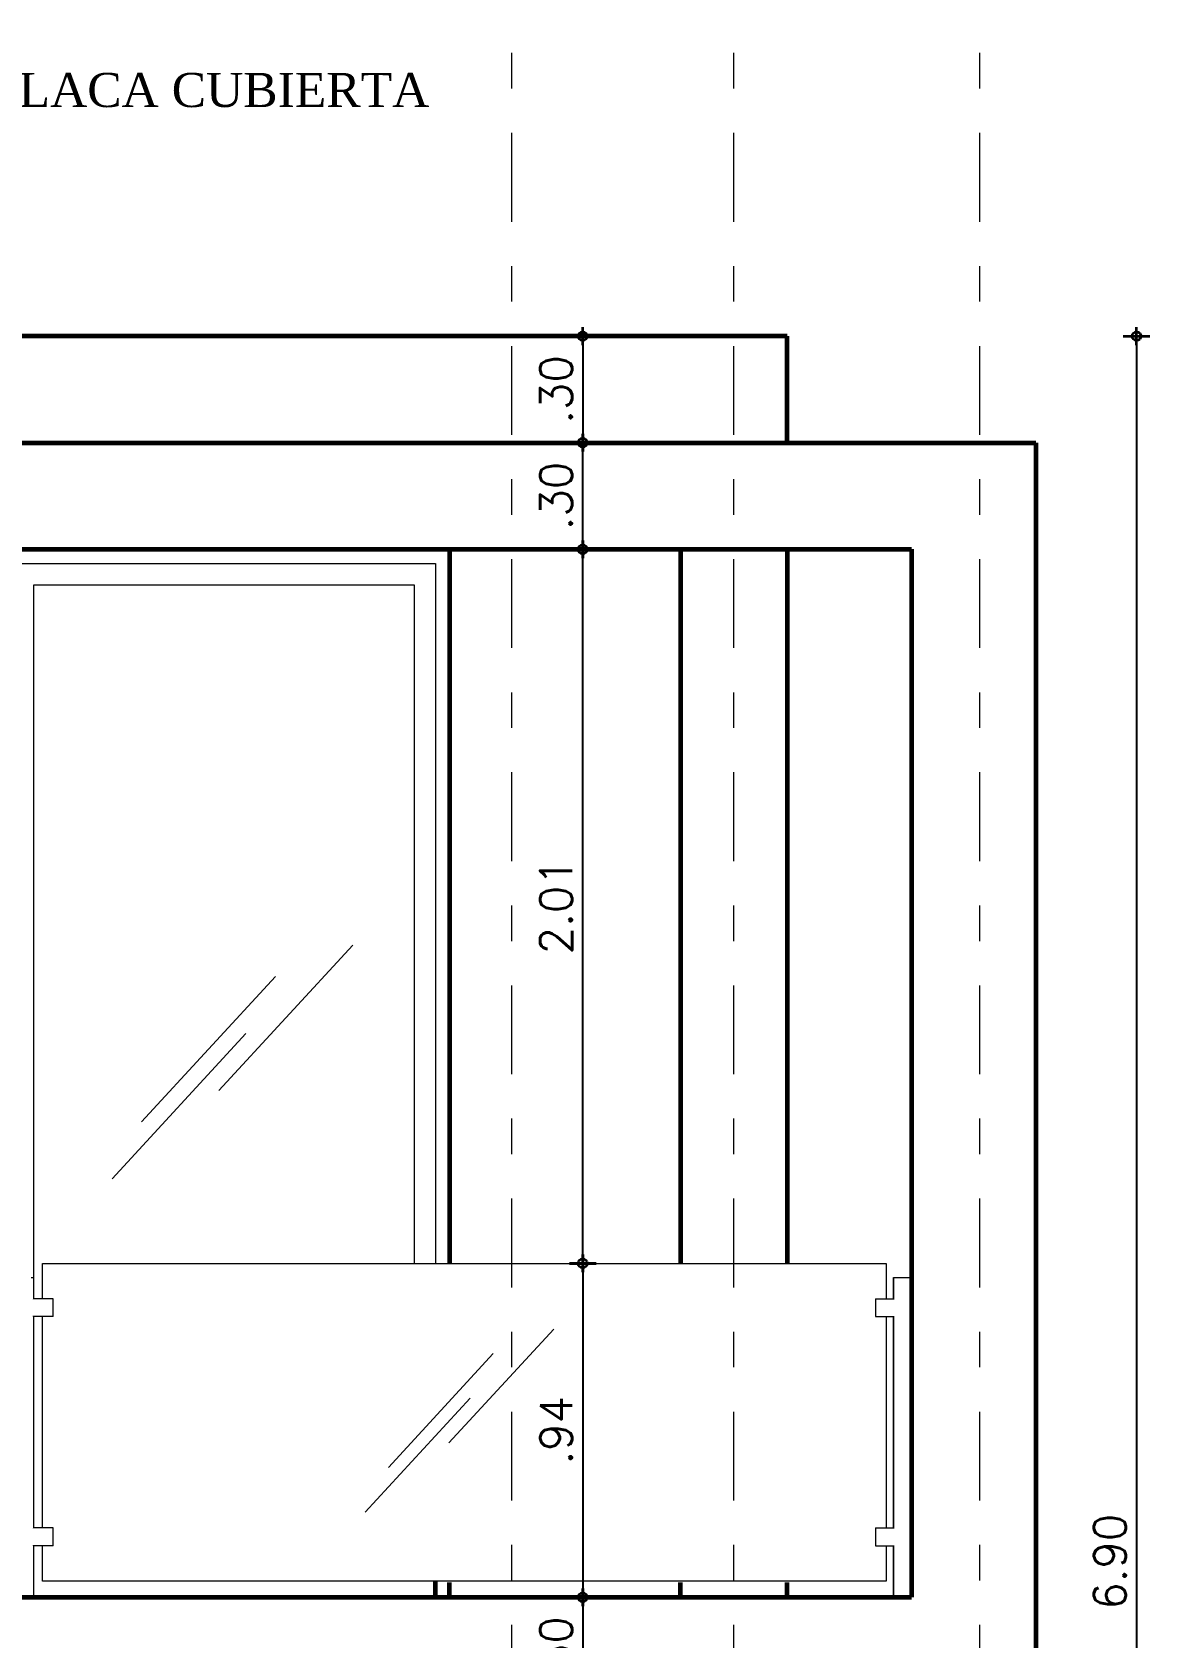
# Model space of a CAD drawing. Header units: metres. Extents: x -50 to 76, y -61 to 14.
# Drawn here: x -28.002 to -24.856, y -35.661 to -31.14 of the extents above; entities that cross this region are included whole.
import ezdxf

# ---------------------------------------------------------------- set-up
doc = ezdxf.new("R2010")
doc.units = ezdxf.units.M
doc.header["$MEASUREMENT"] = 0
doc.set_wipeout_variables(frame=1)
for name, pattern in [('CENTERX2', [4, 2.5, -0.5, 0.5, -0.5]), ('DASHDOT2', [0.5, 0.25, -0.125, 0, -0.125]), ('Wipeout_Contour', [1, 0, -1])]:
    doc.linetypes.add(name, pattern=pattern)
for name, color, linetype, lineweight in [('1 CALCAS', 255, 'Continuous', 60), ('1 PUERTAS', 251, 'Continuous', 18), ('COTA10', 153, 'Continuous', 13), ('COTAS', 251, 'Continuous', 35), ('EJES', 251, 'CENTERX2', 0), ('Interior - Escaleras & Barandillas_Pluma_Nº__11', 171, 'Continuous', 18)]:
    doc.layers.add(name, color=color, linetype=linetype, lineweight=lineweight)
doc.layers.add('Interior - Escaleras & Barandillas', color=7, linetype='Continuous')
doc.layers.add('TEXT', color=4, linetype='Continuous')
doc.layers.add('Interior - Escaleras & Barandillas_Pluma_Nº__91', color=171, linetype='Continuous', lineweight=13, true_color=0xaaaaff)
doc.styles.add('ARIAL', font='CENTURY.TTF')
doc.styles.add('cotas', font='romans.shx')
doc.dimstyles.new('COT-50', dxfattribs={"dimscale": 0.5, "dimtxt": 0.18, "dimasz": 0.05, "dimexe": 0.08, "dimexo": 0.1, "dimgap": 0.06, "dimtad": 1, "dimzin": 4, "dimdsep": 46, "dimtxsty": 'cotas', "dimblk1": 'COTA', "dimblk2": 'COTA', "dimsah": 1, "dimcen": 0.09, "dimse1": 1, "dimse2": 1, "dimclrd": 256, "dimclre": 253, "dimclrt": 14, "dimadec": 0, "dimazin": 0, "dimtfac": 1, "dimtix": 1, "dimtmove": 0, "dimatfit": 3, "dimldrblk": 'COTA', "dimfxl": 1, "dimtfill": 1, "dimtfillclr": 256, "dimtolj": 1, "dimtzin": 12, "dimarcsym": 0})

# ---------------------------------------------------------------- blocks, each defined once
blk = doc.blocks.new('COTA')
for p, q in [((-1, 0), (1, 0)), ((0, 1.5), (0, -1.5))]:
    blk.add_line(p, q)
blk.add_circle((0, 0), 0.5)
blk = doc.blocks.new('*D709')
at = {"layer": 'COTAS', "lineweight": -2, "transparency": 16777216}
blk.add_line((-26.4523, -35.5713), (-26.4523, -35.8213), dxfattribs=at)
at = {"layer": 'Defpoints', "color": 0, "transparency": 16777216}
for p in [(-25.5268, -35.5463), (-26.4523, -35.8463), (-25.1768, -35.8463)]:
    blk.add_point(p, dxfattribs=at)
at = {"layer": 'COTAS', "lineweight": -2, "transparency": 16777216, "xscale": 0.025, "yscale": 0.025, "zscale": 0.025}
for p, rotation in [((-26.4523, -35.5463), 90), ((-26.4523, -35.8463), 270)]:
    blk.add_blockref('COTA', p, dxfattribs=dict(at, rotation=rotation))
at = {"layer": 'COTAS', "color": 14, "transparency": 16777216, "insert": (-26.5273, -35.6963), "char_height": 0.09, "attachment_point": 5, "rotation": 90, "style": 'cotas', "bg_fill": 3, "box_fill_scale": 1.25, "bg_fill_color": 256, "bg_fill_true_color": 13158600, "bg_fill_transparency": 0}
blk.add_mtext('\\A1;.30', dxfattribs=at)
blk = doc.blocks.new('*D710')
at = {"layer": 'COTAS', "lineweight": -2, "transparency": 16777216}
blk.add_line((-26.4523, -34.6313), (-26.4523, -35.5213), dxfattribs=at)
at = {"layer": 'Defpoints', "color": 0, "transparency": 16777216}
for p in [(-25.5978, -34.6063), (-26.4523, -35.5463), (-25.5268, -35.5463)]:
    blk.add_point(p, dxfattribs=at)
at = {"layer": 'COTAS', "lineweight": -2, "transparency": 16777216, "xscale": 0.025, "yscale": 0.025, "zscale": 0.025}
for p, rotation in [((-26.4523, -34.6063), 90), ((-26.4523, -35.5463), 270)]:
    blk.add_blockref('COTA', p, dxfattribs=dict(at, rotation=rotation))
at = {"layer": 'COTAS', "color": 14, "transparency": 16777216, "insert": (-26.5273, -35.0763), "char_height": 0.09, "attachment_point": 5, "rotation": 90, "style": 'cotas', "bg_fill": 3, "box_fill_scale": 1.25, "bg_fill_color": 256, "bg_fill_true_color": 13158600, "bg_fill_transparency": 0}
blk.add_mtext('\\A1;.94', dxfattribs=at)
blk = doc.blocks.new('*D711')
at = {"layer": 'COTAS', "lineweight": -2, "transparency": 16777216}
blk.add_line((-26.4523, -34.5813), (-26.4523, -32.6213), dxfattribs=at)
at = {"layer": 'Defpoints', "color": 0, "transparency": 16777216}
for p in [(-26.4523, -32.5963), (-25.5268, -32.5963), (-25.5978, -34.6063)]:
    blk.add_point(p, dxfattribs=at)
at = {"layer": 'COTAS', "lineweight": -2, "transparency": 16777216, "xscale": 0.025, "yscale": 0.025, "zscale": 0.025}
for p, rotation in [((-26.4523, -32.5963), 90), ((-26.4523, -34.6063), 270)]:
    blk.add_blockref('COTA', p, dxfattribs=dict(at, rotation=rotation))
at = {"layer": 'COTAS', "color": 14, "transparency": 16777216, "insert": (-26.5273, -33.6013), "char_height": 0.09, "attachment_point": 5, "rotation": 90, "style": 'cotas', "bg_fill": 3, "box_fill_scale": 1.25, "bg_fill_color": 256, "bg_fill_true_color": 13158600, "bg_fill_transparency": 0}
blk.add_mtext('\\A1;2.01', dxfattribs=at)
blk = doc.blocks.new('*D712')
at = {"layer": 'COTAS', "lineweight": -2, "transparency": 16777216}
blk.add_line((-26.4523, -32.5713), (-26.4523, -32.3213), dxfattribs=at)
at = {"layer": 'Defpoints', "color": 0, "transparency": 16777216}
for p in [(-26.4523, -32.2963), (-25.8768, -32.2963), (-25.8768, -32.5963)]:
    blk.add_point(p, dxfattribs=at)
at = {"layer": 'COTAS', "lineweight": -2, "transparency": 16777216, "xscale": 0.025, "yscale": 0.025, "zscale": 0.025}
for p, rotation in [((-26.4523, -32.2963), 90), ((-26.4523, -32.5963), 270)]:
    blk.add_blockref('COTA', p, dxfattribs=dict(at, rotation=rotation))
at = {"layer": 'COTAS', "color": 14, "transparency": 16777216, "insert": (-26.5273, -32.4463), "char_height": 0.09, "attachment_point": 5, "rotation": 90, "style": 'cotas', "bg_fill": 3, "box_fill_scale": 1.25, "bg_fill_color": 256, "bg_fill_true_color": 13158600, "bg_fill_transparency": 0}
blk.add_mtext('\\A1;.30', dxfattribs=at)
blk = doc.blocks.new('*D713')
at = {"layer": 'COTAS', "lineweight": -2, "transparency": 16777216}
blk.add_line((-26.4523, -32.0213), (-26.4523, -32.2713), dxfattribs=at)
at = {"layer": 'Defpoints', "color": 0, "transparency": 16777216}
for p in [(-25.8768, -31.9963), (-26.4523, -32.2963), (-25.8768, -32.2963)]:
    blk.add_point(p, dxfattribs=at)
at = {"layer": 'COTAS', "lineweight": -2, "transparency": 16777216, "xscale": 0.025, "yscale": 0.025, "zscale": 0.025}
for p, rotation in [((-26.4523, -31.9963), 90), ((-26.4523, -32.2963), 270)]:
    blk.add_blockref('COTA', p, dxfattribs=dict(at, rotation=rotation))
at = {"layer": 'COTAS', "color": 14, "transparency": 16777216, "insert": (-26.5273, -32.1463), "char_height": 0.09, "attachment_point": 5, "rotation": 90, "style": 'cotas', "bg_fill": 3, "box_fill_scale": 1.25, "bg_fill_color": 256, "bg_fill_true_color": 13158600, "bg_fill_transparency": 0}
blk.add_mtext('\\A1;.30', dxfattribs=at)
blk = doc.blocks.new('*D714')
at = {"layer": 'COTAS', "lineweight": -2, "transparency": 16777216}
blk.add_line((-24.8934, -32.0213), (-24.8934, -38.8713), dxfattribs=at)
at = {"layer": 'Defpoints', "color": 0, "transparency": 16777216}
for p in [(-25.8768, -31.9963), (-25.1768, -38.8963), (-24.8934, -38.8963)]:
    blk.add_point(p, dxfattribs=at)
at = {"layer": 'COTAS', "lineweight": -2, "transparency": 16777216, "xscale": 0.025, "yscale": 0.025, "zscale": 0.025}
for p, rotation in [((-24.8934, -31.9963), 90), ((-24.8934, -38.8963), 270)]:
    blk.add_blockref('COTA', p, dxfattribs=dict(at, rotation=rotation))
at = {"layer": 'COTAS', "color": 14, "transparency": 16777216, "insert": (-24.9684, -35.4463), "char_height": 0.09, "attachment_point": 5, "rotation": 90, "style": 'cotas', "bg_fill": 3, "box_fill_scale": 1.25, "bg_fill_color": 256, "bg_fill_true_color": 13158600, "bg_fill_transparency": 0}
blk.add_mtext('\\A1;6.90', dxfattribs=at)

msp = doc.modelspace()

# ---------------------------------------------------------------- linework, layer by layer
at = {"layer": '1 CALCAS'}
for p, q in [((-25.8768, -31.9963), (-30.3768, -31.9963)), ((-25.8768, -32.2963), (-25.8768, -31.9963)), ((-35.6268, -32.2963), (-25.1768, -32.2963)), ((-25.1768, -32.2963), (-25.1768, -35.8463)), ((-35.6268, -32.5963), (-25.5268, -32.5963))]:
    msp.add_line(p, q, dxfattribs=at)
at = {"layer": 'COTA10'}
for p, q in [((-27.476, -34.1197), (-27.0993, -33.7103)), ((-27.6938, -34.2083), (-27.3171, -33.7988)), ((-27.7769, -34.3687), (-27.4002, -33.9593))]:
    msp.add_line(p, q, dxfattribs=at)
at = {"layer": 'EJES', "linetype": 'DASHDOT2'}
msp.add_line((-25.3343, -40.074), (-25.3343, -29.6766), dxfattribs=at)

# ---------------------------------------------------------------- texts
at = {"layer": 'TEXT', "insert": (-27.5023, -31.2552), "char_height": 0.096, "width": 1.436341, "attachment_point": 2, "style": 'ARIAL'}
msp.add_mtext('PLACA CUBIERTA', dxfattribs=at)

# ---------------------------------------------------------------- wipeouts: each hides what was drawn before it
at = {"color": 254, "linetype": 'Wipeout_Contour', "lineweight": 0, "ltscale": 231.657226}
msp.add_wipeout([(-27.9422, -35.4013), (-27.9722, -35.4013), (-27.9722, -35.5013), (-25.5978, -35.5013), (-25.5978, -35.4013), (-25.6278, -35.4013), (-25.6278, -35.3513), (-25.5978, -35.3513), (-25.5978, -34.7563), (-25.6278, -34.7563), (-25.6278, -34.7063), (-25.5978, -34.7063), (-25.5978, -34.6063), (-27.9722, -34.6063), (-27.9722, -34.7063), (-27.9422, -34.7063), (-27.9422, -34.7563), (-27.9722, -34.7563), (-27.9722, -35.3513), (-27.9422, -35.3513)], dxfattribs=at).dxf.layer = 'Interior - Escaleras & Barandillas'

# ---------------------------------------------------------------- next in the draw order: linework, layer by layer
at = {"layer": '1 CALCAS'}
for p, q in [((-26.8268, -32.5963), (-26.8268, -34.6063)), ((-26.1768, -32.5963), (-26.1768, -34.6063)), ((-25.8768, -32.5963), (-25.8768, -34.6063)), ((-26.8668, -35.5463), (-26.8668, -35.5013)), ((-26.8268, -35.5493), (-26.8268, -35.5043)), ((-26.1768, -35.5493), (-26.1768, -35.5043)), ((-25.8768, -35.5493), (-25.8768, -35.5043))]:
    msp.add_line(p, q, dxfattribs=at)
at = {"layer": '1 PUERTAS'}
msp.add_lwpolyline([(-30.3368, -34.6063), (-30.3368, -32.6363), (-26.8668, -32.6363), (-26.8668, -34.6063)], dxfattribs=at)
at = {"layer": 'COTA10'}
for p, q in [((-26.9993, -35.1813), (-26.7042, -34.8605)), ((-27.0644, -35.307), (-26.7693, -34.9862))]:
    msp.add_line(p, q, dxfattribs=at)
at = {"layer": 'EJES', "linetype": 'DASHDOT2'}
for p, q in [((-26.6518, -40.074), (-26.6518, -29.6766)), ((-26.6518, -40.074), (-26.6518, -29.6766)), ((-26.0268, -40.074), (-26.0268, -29.6766))]:
    msp.add_line(p, q, dxfattribs=at)
at = {"layer": 'Interior - Escaleras & Barandillas_Pluma_Nº__11', "color": 171, "linetype": 'Continuous', "lineweight": 18}
for p, q in [((-27.9722, -34.6063), (-25.5978, -34.6063)), ((-25.5978, -35.5013), (-27.9722, -35.5013))]:
    msp.add_line(p, q, dxfattribs=at)

# ---------------------------------------------------------------- next in the draw order: wipeouts: each hides what was drawn before it
at = {"color": 254, "linetype": 'Wipeout_Contour', "lineweight": 0, "ltscale": 42.317743}
msp.add_wipeout([(-27.9422, -34.7063), (-28.0006, -34.7063), (-28.0006, -34.7563), (-27.9422, -34.7563)], dxfattribs=at).dxf.layer = 'Interior - Escaleras & Barandillas'
at = {"color": 254, "linetype": 'Wipeout_Contour', "lineweight": 0, "ltscale": 51.191003}
msp.add_wipeout([(-25.6278, -34.7063), (-25.6278, -34.7563), (-25.5752, -34.7563), (-25.5752, -34.7063)], dxfattribs=at).dxf.layer = 'Interior - Escaleras & Barandillas'
at = {"color": 254, "linetype": 'Wipeout_Contour', "lineweight": 0, "ltscale": 41.395466}
msp.add_wipeout([(-27.9422, -35.3513), (-28.0006, -35.3513), (-28.0006, -35.4013), (-27.9422, -35.4013)], dxfattribs=at).dxf.layer = 'Interior - Escaleras & Barandillas'
at = {"color": 254, "linetype": 'Wipeout_Contour', "lineweight": 0, "ltscale": 50.431213}
msp.add_wipeout([(-25.6278, -35.3513), (-25.6278, -35.4013), (-25.5752, -35.4013), (-25.5752, -35.3513)], dxfattribs=at).dxf.layer = 'Interior - Escaleras & Barandillas'

# ---------------------------------------------------------------- next in the draw order: linework, layer by layer
at = {"layer": 'Interior - Escaleras & Barandillas_Pluma_Nº__11', "color": 171, "linetype": 'Continuous', "lineweight": 18}
for p, q in [((-27.9722, -34.7063), (-27.9722, -34.6063)), ((-25.5978, -34.6063), (-25.5978, -34.7063)), ((-27.9722, -35.3513), (-27.9722, -34.7563)), ((-25.5978, -34.7563), (-25.5978, -35.3513)), ((-27.9722, -35.5013), (-27.9722, -35.4013)), ((-25.5978, -35.4013), (-25.5978, -35.5013))]:
    msp.add_line(p, q, dxfattribs=at)
at = {"layer": 'Interior - Escaleras & Barandillas_Pluma_Nº__91', "color": 161, "linetype": 'Continuous', "lineweight": 13, "true_color": 0xaaaaff}
for p, q in [((-27.9422, -34.7063), (-28.0006, -34.7063)), ((-27.9422, -34.7563), (-27.9422, -34.7063)), ((-25.6278, -34.7063), (-25.5752, -34.7063)), ((-25.6278, -34.7063), (-25.6278, -34.7563)), ((-27.9422, -34.7563), (-28.0006, -34.7563)), ((-25.6278, -34.7563), (-25.5752, -34.7563)), ((-27.9422, -35.3513), (-28.0006, -35.3513)), ((-27.9422, -35.4013), (-27.9422, -35.3513)), ((-25.6278, -35.3513), (-25.5752, -35.3513)), ((-25.6278, -35.3513), (-25.6278, -35.4013)), ((-27.9422, -35.4013), (-28.0006, -35.4013)), ((-25.6278, -35.4013), (-25.5752, -35.4013))]:
    msp.add_line(p, q, dxfattribs=at)

# ---------------------------------------------------------------- next in the draw order: wipeouts: each hides what was drawn before it
at = {"color": 254, "linetype": 'Wipeout_Contour', "lineweight": 0, "ltscale": 122.953003}
msp.add_wipeout([(-28.0019, -35.5463), (-27.9999, -35.5463), (-27.9999, -35.4013), (-28.0006, -35.4013), (-28.0006, -35.3513), (-27.9999, -35.3513), (-27.9999, -34.7563), (-28.0006, -34.7563), (-28.0006, -34.7063), (-27.9999, -34.7063), (-27.9999, -34.6463), (-28.0019, -34.6463)], dxfattribs=at).dxf.layer = 'Interior - Escaleras & Barandillas'
at = {"color": 254, "linetype": 'Wipeout_Contour', "lineweight": 0, "ltscale": 51.352645}
msp.add_wipeout([(-25.5778, -34.7063), (-25.5775, -34.7063), (-25.5775, -34.6463), (-25.5778, -34.6463)], dxfattribs=at).dxf.layer = 'Interior - Escaleras & Barandillas'
at = {"color": 254, "linetype": 'Wipeout_Contour', "lineweight": 0, "ltscale": 50.889078}
msp.add_wipeout([(-25.5778, -34.7563), (-25.5778, -35.3513), (-25.5775, -35.3513), (-25.5775, -34.7563)], dxfattribs=at).dxf.layer = 'Interior - Escaleras & Barandillas'
at = {"color": 254, "linetype": 'Wipeout_Contour', "lineweight": 0, "ltscale": 50.418706}
msp.add_wipeout([(-25.5778, -35.5463), (-25.5775, -35.5463), (-25.5775, -35.4013), (-25.5778, -35.4013)], dxfattribs=at).dxf.layer = 'Interior - Escaleras & Barandillas'

# ---------------------------------------------------------------- next in the draw order: wipeouts: each hides what was drawn before it
at = {"color": 254, "linetype": 'Wipeout_Contour', "lineweight": 0, "ltscale": 42.302199}
msp.add_wipeout([(-27.9999, -34.7063), (-27.9984, -34.7063), (-27.9984, -34.6463), (-27.9999, -34.6463)], dxfattribs=at).dxf.layer = 'Interior - Escaleras & Barandillas'
at = {"color": 254, "linetype": 'Wipeout_Contour', "lineweight": 0, "ltscale": 51.355481}
msp.add_wipeout([(-25.5775, -34.7063), (-25.5763, -34.7063), (-25.5763, -34.6463), (-25.5775, -34.6463)], dxfattribs=at).dxf.layer = 'Interior - Escaleras & Barandillas'
at = {"color": 254, "linetype": 'Wipeout_Contour', "lineweight": 0, "ltscale": 41.734828}
msp.add_wipeout([(-27.9999, -34.7563), (-27.9999, -35.3513), (-27.9984, -35.3513), (-27.9984, -34.7563)], dxfattribs=at).dxf.layer = 'Interior - Escaleras & Barandillas'
at = {"color": 254, "linetype": 'Wipeout_Contour', "lineweight": 0, "ltscale": 50.891942}
msp.add_wipeout([(-25.5775, -34.7563), (-25.5775, -35.3513), (-25.5763, -35.3513), (-25.5763, -34.7563)], dxfattribs=at).dxf.layer = 'Interior - Escaleras & Barandillas'
at = {"color": 254, "linetype": 'Wipeout_Contour', "lineweight": 0, "ltscale": 41.163019}
msp.add_wipeout([(-27.9999, -35.4013), (-27.9999, -35.5463), (-27.9984, -35.5463), (-27.9984, -35.4013)], dxfattribs=at).dxf.layer = 'Interior - Escaleras & Barandillas'
at = {"color": 254, "linetype": 'Wipeout_Contour', "lineweight": 0, "ltscale": 50.421597}
msp.add_wipeout([(-25.5775, -35.5463), (-25.5763, -35.5463), (-25.5763, -35.4013), (-25.5775, -35.4013)], dxfattribs=at).dxf.layer = 'Interior - Escaleras & Barandillas'

# ---------------------------------------------------------------- next in the draw order: wipeouts: each hides what was drawn before it
at = {"color": 254, "linetype": 'Wipeout_Contour', "lineweight": 0, "ltscale": 42.306589}
msp.add_wipeout([(-27.9984, -34.7063), (-27.9975, -34.7063), (-27.9975, -34.6463), (-27.9984, -34.6463)], dxfattribs=at).dxf.layer = 'Interior - Escaleras & Barandillas'
at = {"color": 254, "linetype": 'Wipeout_Contour', "lineweight": 0, "ltscale": 154.288091}
msp.add_wipeout([(-25.5763, -35.5463), (-25.5745, -35.5463), (-25.5745, -34.6463), (-25.5763, -34.6463), (-25.5763, -34.7063), (-25.5752, -34.7063), (-25.5752, -34.7563), (-25.5763, -34.7563), (-25.5763, -35.3513), (-25.5752, -35.3513), (-25.5752, -35.4013), (-25.5763, -35.4013)], dxfattribs=at).dxf.layer = 'Interior - Escaleras & Barandillas'
at = {"color": 254, "linetype": 'Wipeout_Contour', "lineweight": 0, "ltscale": 41.739278}
msp.add_wipeout([(-27.9984, -34.7563), (-27.9984, -35.3513), (-27.9975, -35.3513), (-27.9975, -34.7563)], dxfattribs=at).dxf.layer = 'Interior - Escaleras & Barandillas'
at = {"color": 254, "linetype": 'Wipeout_Contour', "lineweight": 0, "ltscale": 41.167528}
msp.add_wipeout([(-27.9984, -35.5463), (-27.9975, -35.5463), (-27.9975, -35.4013), (-27.9984, -35.4013)], dxfattribs=at).dxf.layer = 'Interior - Escaleras & Barandillas'

# ---------------------------------------------------------------- next in the draw order: wipeouts: each hides what was drawn before it
at = {"color": 254, "linetype": 'Wipeout_Contour', "lineweight": 0, "ltscale": 42.308829}
msp.add_wipeout([(-27.9975, -34.7063), (-27.9972, -34.7063), (-27.9972, -34.6463), (-27.9975, -34.6463)], dxfattribs=at).dxf.layer = 'Interior - Escaleras & Barandillas'
at = {"color": 254, "linetype": 'Wipeout_Contour', "lineweight": 0, "ltscale": 50.86607}
msp.add_wipeout([(-25.5745, -35.5463), (-25.572, -35.5463), (-25.572, -34.6463), (-25.5745, -34.6463)], dxfattribs=at).dxf.layer = 'Interior - Escaleras & Barandillas'
at = {"color": 254, "linetype": 'Wipeout_Contour', "lineweight": 0, "ltscale": 41.741548}
msp.add_wipeout([(-27.9975, -35.3513), (-27.9972, -35.3513), (-27.9972, -34.7563), (-27.9975, -34.7563)], dxfattribs=at).dxf.layer = 'Interior - Escaleras & Barandillas'
at = {"color": 254, "linetype": 'Wipeout_Contour', "lineweight": 0, "ltscale": 41.169827}
msp.add_wipeout([(-27.9972, -35.4013), (-27.9975, -35.4013), (-27.9975, -35.5463), (-27.9972, -35.5463)], dxfattribs=at).dxf.layer = 'Interior - Escaleras & Barandillas'

# ---------------------------------------------------------------- next in the draw order: linework, layer by layer
at = {"layer": '1 PUERTAS'}
msp.add_lwpolyline([(-27.9972, -34.6463), (-27.9968, -32.6963), (-26.9268, -32.6963), (-26.9268, -34.6063)], dxfattribs=at)
at = {"layer": 'Interior - Escaleras & Barandillas_Pluma_Nº__11', "color": 171, "linetype": 'Continuous', "lineweight": 18}
for p, q in [((-28.0043, -34.6463), (-28.0019, -34.6463)), ((-28.0019, -34.6463), (-27.9999, -34.6463)), ((-27.9999, -34.6463), (-27.9984, -34.6463)), ((-27.9984, -34.6463), (-27.9975, -34.6463)), ((-27.9975, -34.6463), (-27.9972, -34.6463)), ((-27.9972, -34.7063), (-27.9972, -34.6463)), ((-27.9972, -35.3513), (-27.9972, -34.7563)), ((-27.9972, -35.5463), (-27.9972, -35.4013))]:
    msp.add_line(p, q, dxfattribs=at)

# ---------------------------------------------------------------- next in the draw order: wipeouts: each hides what was drawn before it
at = {"color": 254, "linetype": 'Wipeout_Contour', "lineweight": 0, "ltscale": 50.87673}
msp.add_wipeout([(-25.572, -34.6463), (-25.572, -35.5463), (-25.5689, -35.5463), (-25.5689, -34.6463)], dxfattribs=at).dxf.layer = 'Interior - Escaleras & Barandillas'

# ---------------------------------------------------------------- next in the draw order: wipeouts: each hides what was drawn before it
at = {"color": 254, "linetype": 'Wipeout_Contour', "lineweight": 0, "ltscale": 50.889439}
msp.add_wipeout([(-25.5689, -35.5463), (-25.5653, -35.5463), (-25.5653, -34.6463), (-25.5689, -34.6463)], dxfattribs=at).dxf.layer = 'Interior - Escaleras & Barandillas'

# ---------------------------------------------------------------- next in the draw order: wipeouts: each hides what was drawn before it
at = {"color": 254, "linetype": 'Wipeout_Contour', "lineweight": 0, "ltscale": 50.903811}
msp.add_wipeout([(-25.5653, -35.5463), (-25.5614, -35.5463), (-25.5614, -34.6463), (-25.5653, -34.6463)], dxfattribs=at).dxf.layer = 'Interior - Escaleras & Barandillas'

# ---------------------------------------------------------------- next in the draw order: wipeouts: each hides what was drawn before it
at = {"color": 254, "linetype": 'Wipeout_Contour', "lineweight": 0, "ltscale": 50.919409}
msp.add_wipeout([(-25.5614, -35.5463), (-25.5572, -35.5463), (-25.5572, -34.6463), (-25.5614, -34.6463)], dxfattribs=at).dxf.layer = 'Interior - Escaleras & Barandillas'

# ---------------------------------------------------------------- next in the draw order: wipeouts: each hides what was drawn before it
at = {"color": 254, "linetype": 'Wipeout_Contour', "lineweight": 0, "ltscale": 50.935759}
msp.add_wipeout([(-25.5572, -35.5463), (-25.5528, -35.5463), (-25.5528, -34.6463), (-25.5572, -34.6463)], dxfattribs=at).dxf.layer = 'Interior - Escaleras & Barandillas'

# ---------------------------------------------------------------- next in the draw order: linework, layer by layer
at = {"layer": 'Interior - Escaleras & Barandillas_Pluma_Nº__11', "color": 171, "linetype": 'Continuous', "lineweight": 18}
for p, q in [((-25.5778, -34.6463), (-25.5775, -34.6463)), ((-25.5778, -34.7063), (-25.5778, -34.6463)), ((-25.5775, -34.6463), (-25.5763, -34.6463)), ((-25.5778, -35.3513), (-25.5778, -34.7563)), ((-25.5778, -35.5463), (-25.5778, -35.4013))]:
    msp.add_line(p, q, dxfattribs=at)

# ---------------------------------------------------------------- next in the draw order: wipeouts: each hides what was drawn before it
at = {"color": 254, "linetype": 'Wipeout_Contour', "lineweight": 0, "ltscale": 50.952365}
msp.add_wipeout([(-25.5528, -35.5463), (-25.5485, -35.5463), (-25.5485, -34.6463), (-25.5528, -34.6463)], dxfattribs=at).dxf.layer = 'Interior - Escaleras & Barandillas'

# ---------------------------------------------------------------- next in the draw order: linework, layer by layer
at = {"layer": 'Interior - Escaleras & Barandillas_Pluma_Nº__11', "color": 171, "linetype": 'Continuous', "lineweight": 18}
for p, q in [((-25.5763, -34.6463), (-25.5745, -34.6463)), ((-25.5745, -34.6463), (-25.572, -34.6463))]:
    msp.add_line(p, q, dxfattribs=at)

# ---------------------------------------------------------------- next in the draw order: wipeouts: each hides what was drawn before it
at = {"color": 254, "linetype": 'Wipeout_Contour', "lineweight": 0, "ltscale": 50.968722}
msp.add_wipeout([(-25.5485, -35.5463), (-25.5443, -35.5463), (-25.5443, -34.6463), (-25.5485, -34.6463)], dxfattribs=at).dxf.layer = 'Interior - Escaleras & Barandillas'

# ---------------------------------------------------------------- next in the draw order: linework, layer by layer
at = {"layer": 'Interior - Escaleras & Barandillas_Pluma_Nº__11', "color": 171, "linetype": 'Continuous', "lineweight": 18}
for p, q in [((-25.572, -34.6463), (-25.5689, -34.6463)), ((-25.5703, -35.5463), (-25.5689, -35.5463))]:
    msp.add_line(p, q, dxfattribs=at)

# ---------------------------------------------------------------- next in the draw order: wipeouts: each hides what was drawn before it
at = {"color": 254, "linetype": 'Wipeout_Contour', "lineweight": 0, "ltscale": 50.984333}
msp.add_wipeout([(-25.5443, -35.5463), (-25.5403, -35.5463), (-25.5403, -34.6463), (-25.5443, -34.6463)], dxfattribs=at).dxf.layer = 'Interior - Escaleras & Barandillas'

# ---------------------------------------------------------------- next in the draw order: linework, layer by layer
at = {"layer": 'Interior - Escaleras & Barandillas_Pluma_Nº__11', "color": 171, "linetype": 'Continuous', "lineweight": 18}
for p, q in [((-25.5689, -34.6463), (-25.5653, -34.6463)), ((-25.5689, -35.5463), (-25.5653, -35.5463))]:
    msp.add_line(p, q, dxfattribs=at)

# ---------------------------------------------------------------- next in the draw order: wipeouts: each hides what was drawn before it
at = {"color": 254, "linetype": 'Wipeout_Contour', "lineweight": 0, "ltscale": 50.998724}
msp.add_wipeout([(-25.5403, -35.5463), (-25.5368, -35.5463), (-25.5368, -34.6463), (-25.5403, -34.6463)], dxfattribs=at).dxf.layer = 'Interior - Escaleras & Barandillas'

# ---------------------------------------------------------------- next in the draw order: linework, layer by layer
at = {"layer": 'Interior - Escaleras & Barandillas_Pluma_Nº__11', "color": 171, "linetype": 'Continuous', "lineweight": 18}
for p, q in [((-25.5653, -34.6463), (-25.5614, -34.6463)), ((-25.5653, -35.5463), (-25.5614, -35.5463))]:
    msp.add_line(p, q, dxfattribs=at)

# ---------------------------------------------------------------- next in the draw order: wipeouts: each hides what was drawn before it
at = {"color": 254, "linetype": 'Wipeout_Contour', "lineweight": 0, "ltscale": 51.011457}
msp.add_wipeout([(-25.5368, -34.6463), (-25.5368, -35.5463), (-25.5337, -35.5463), (-25.5337, -34.6463)], dxfattribs=at).dxf.layer = 'Interior - Escaleras & Barandillas'

# ---------------------------------------------------------------- next in the draw order: linework, layer by layer
at = {"layer": 'Interior - Escaleras & Barandillas_Pluma_Nº__11', "color": 171, "linetype": 'Continuous', "lineweight": 18}
for p, q in [((-25.5614, -34.6463), (-25.5572, -34.6463)), ((-25.5614, -35.5463), (-25.5572, -35.5463))]:
    msp.add_line(p, q, dxfattribs=at)

# ---------------------------------------------------------------- next in the draw order: wipeouts: each hides what was drawn before it
at = {"color": 254, "linetype": 'Wipeout_Contour', "lineweight": 0, "ltscale": 51.022145}
msp.add_wipeout([(-25.5337, -35.5463), (-25.5312, -35.5463), (-25.5312, -34.6463), (-25.5337, -34.6463)], dxfattribs=at).dxf.layer = 'Interior - Escaleras & Barandillas'

# ---------------------------------------------------------------- next in the draw order: wipeouts: each hides what was drawn before it
at = {"color": 254, "linetype": 'Wipeout_Contour', "lineweight": 0, "ltscale": 51.030463}
msp.add_wipeout([(-25.5312, -35.5463), (-25.5293, -35.5463), (-25.5293, -34.6463), (-25.5312, -34.6463)], dxfattribs=at).dxf.layer = 'Interior - Escaleras & Barandillas'

# ---------------------------------------------------------------- next in the draw order: linework, layer by layer
at = {"layer": 'Interior - Escaleras & Barandillas_Pluma_Nº__11', "color": 171, "linetype": 'Continuous', "lineweight": 18}
for p, q in [((-25.5572, -34.6463), (-25.5528, -34.6463)), ((-25.5572, -35.5463), (-25.5528, -35.5463))]:
    msp.add_line(p, q, dxfattribs=at)

# ---------------------------------------------------------------- next in the draw order: wipeouts: each hides what was drawn before it
at = {"color": 254, "linetype": 'Wipeout_Contour', "lineweight": 0, "ltscale": 51.036159}
msp.add_wipeout([(-25.5293, -35.5463), (-25.5282, -35.5463), (-25.5282, -34.6463), (-25.5293, -34.6463)], dxfattribs=at).dxf.layer = 'Interior - Escaleras & Barandillas'

# ---------------------------------------------------------------- next in the draw order: wipeouts: each hides what was drawn before it
at = {"color": 254, "linetype": 'Wipeout_Contour', "lineweight": 0, "ltscale": 51.039059}
msp.add_wipeout([(-25.5282, -35.5463), (-25.5278, -35.5463), (-25.5278, -34.6463), (-25.5282, -34.6463)], dxfattribs=at).dxf.layer = 'Interior - Escaleras & Barandillas'

# ---------------------------------------------------------------- next in the draw order: linework, layer by layer
at = {"layer": '1 CALCAS'}
for p in [(-25.5268, -32.5963), (-30.5268, -35.5463)]:
    msp.add_line(p, (-25.5268, -35.5463), dxfattribs=at)
at = {"layer": 'Interior - Escaleras & Barandillas_Pluma_Nº__11', "color": 171, "linetype": 'Continuous', "lineweight": 18}
for p, q in [((-25.5528, -34.6463), (-25.5485, -34.6463)), ((-25.5485, -34.6463), (-25.5443, -34.6463)), ((-25.5443, -34.6463), (-25.5403, -34.6463)), ((-25.5403, -34.6463), (-25.5368, -34.6463)), ((-25.5368, -34.6463), (-25.5337, -34.6463)), ((-25.5337, -34.6463), (-25.5312, -34.6463)), ((-25.5312, -34.6463), (-25.5293, -34.6463)), ((-25.5293, -34.6463), (-25.5282, -34.6463)), ((-25.5282, -34.6463), (-25.5278, -34.6463)), ((-25.5278, -35.5463), (-25.5278, -34.6463)), ((-25.5528, -35.5463), (-25.5485, -35.5463)), ((-25.5485, -35.5463), (-25.5443, -35.5463)), ((-25.5443, -35.5463), (-25.5403, -35.5463)), ((-25.5403, -35.5463), (-25.5368, -35.5463)), ((-25.5368, -35.5463), (-25.5353, -35.5463))]:
    msp.add_line(p, q, dxfattribs=at)

# ---------------------------------------------------------------- next in the draw order: dimensions: what is measured, and where the dimension line sits
at = {"layer": 'COTAS'}
dim = msp.add_linear_dim(base=(-26.4523, -35.8463), p1=(-25.5268, -35.5463), p2=(-25.1768, -35.8463), angle=90, dimstyle='COT-50', dxfattribs=at)
dim.commit()
dim.dimension.update_dxf_attribs({"geometry": '*D709', "text_midpoint": (-26.5273, -35.6963)})

# ---------------------------------------------------------------- next in the draw order: dimensions: what is measured, and where the dimension line sits
dim = msp.add_linear_dim(base=(-26.4523, -35.5463), p1=(-25.5978, -34.6063), p2=(-25.5268, -35.5463), angle=90, dimstyle='COT-50', dxfattribs=at)
dim.commit()
dim.dimension.update_dxf_attribs({"geometry": '*D710', "text_midpoint": (-26.5273, -35.0763)})

# ---------------------------------------------------------------- next in the draw order: linework, layer by layer
at = {"layer": 'COTA10'}
msp.add_line((-26.8287, -35.112), (-26.5336, -34.7912), dxfattribs=at)

# ---------------------------------------------------------------- next in the draw order: dimensions: what is measured, and where the dimension line sits
at = {"layer": 'COTAS'}
dim = msp.add_linear_dim(base=(-26.4523, -32.5963), p1=(-25.5978, -34.6063), p2=(-25.5268, -32.5963), angle=90, dimstyle='COT-50', dxfattribs=at)
dim.commit()
dim.dimension.update_dxf_attribs({"geometry": '*D711', "text_midpoint": (-26.5273, -33.6013)})

# ---------------------------------------------------------------- next in the draw order: dimensions: what is measured, and where the dimension line sits
dim = msp.add_linear_dim(base=(-26.4523, -32.2963), p1=(-25.8768, -32.5963), p2=(-25.8768, -32.2963), angle=90, dimstyle='COT-50', dxfattribs=at)
dim.commit()
dim.dimension.update_dxf_attribs({"geometry": '*D712', "text_midpoint": (-26.5273, -32.4463)})

# ---------------------------------------------------------------- next in the draw order: dimensions: what is measured, and where the dimension line sits
dim = msp.add_linear_dim(base=(-26.4523, -32.2963), p1=(-25.8768, -31.9963), p2=(-25.8768, -32.2963), angle=90, dimstyle='COT-50', dxfattribs=at)
dim.commit()
dim.dimension.update_dxf_attribs({"geometry": '*D713', "text_midpoint": (-26.5273, -32.1463)})

# ---------------------------------------------------------------- next in the draw order: dimensions: what is measured, and where the dimension line sits
dim = msp.add_linear_dim(base=(-24.8934, -38.8963), p1=(-25.8768, -31.9963), p2=(-25.1768, -38.8963), angle=90, dimstyle='COT-50', dxfattribs=at)
dim.commit()
dim.dimension.update_dxf_attribs({"geometry": '*D714', "text_midpoint": (-24.9684, -35.4463)})

doc.saveas('drawing.dxf')
